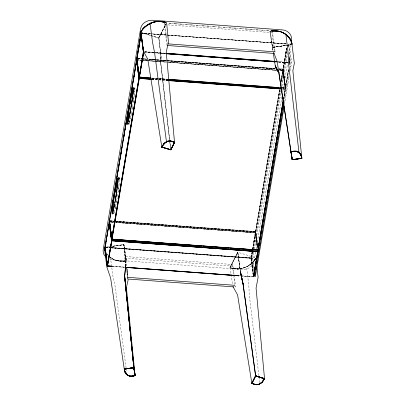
<?xml version="1.0" encoding="UTF-8"?>
<svg xmlns="http://www.w3.org/2000/svg" width="405" height="405" viewBox="0 0 405 405"><rect width="100%" height="100%" fill="white"/><g stroke="black" fill="none" stroke-linecap="round" stroke-linejoin="round"><path stroke-width="0.3" stroke-dasharray="2.02 1.52" d="M109.441 256.704C113.896 260.835 120.594 262.01 126.314 260.729L126.927 267.082M140.864 32.441L158.876 38.014L161.003 56.654L160.76 63.064L170.748 149.799L160.699 63.069L160.972 56.649L158.856 37.999L166.065 23.758L158.811 38.014L166.06 23.794L158.856 37.999L161.028 56.644L160.78 63.043L170.773 149.789M158.806 38.04L141.492 32.638L158.881 38.035M114.995 260.066L110.449 257.504L113.79 259.58L117.526 260.764L124.593 261.083M113.648 212.64L113.683 211.739M120.28 261.073L124.598 261.068L118.873 261.007L115.02 260.01M116.124 200.394L116.291 202.784L115.886 204.915M126.097 367.953L115.01 285.722L112.99 276.595L110.449 257.504L113.815 259.504M242.094 275.916L253.702 276.691L253.353 276.924L251.004 258.375L251.956 252.396M279.946 89.702L255.697 231.994L255.525 231.528L279.577 89.48L255.504 232.009L257.499 247.855M283.713 99.098L285.398 89.13L282.913 69.29L286.553 47.739M118.068 187.257L118.108 191.854L116.66 200.764M133.291 97.352L133.331 101.944L131.498 112.949M251.12 263.938C256.36 259.438 247.354 267.492 243.962 267.902C241.481 268.596 238.418 269.3 235.771 268.844C243.309 269.659 251.702 265.361 255.53 258.633L253.024 262.182L248.969 265.371M113.522 213.425L113.39 212.21M275.106 61.864L289.747 62.932L289.094 56.994M111.532 258.233L109.456 256.684L110.469 257.479M110.433 257.55L109.785 256.957M119.566 179.698L118.108 191.854M259.742 382.588L249.277 294.86L248.852 285.854L246.569 266.829L247.809 266.146L242.62 268.312L238.565 268.945L234.358 268.677L237.178 268.976M133.331 101.944L134.592 92.001M106.353 253.064L108.54 255.798M119.07 184.528L118.442 189.494M134.293 94.618L133.665 99.584M235.771 268.895L229.999 267.609L237.781 252.259L255.757 257.833M117.521 260.815L116.235 260.481L118.883 260.947M252.204 251.809L251.004 258.375L253.11 273.75L250.994 258.233L111.476 247.84M252.598 249.364L255.317 232.688L255.621 232.915L257.408 247.612M286.583 47.744L282.913 69.594L285.444 88.047L282.179 87.743M132.278 108.707L132.643 106.51M253.105 271.659L251.394 258.112L252.416 251.981L251.328 258.269L253.115 272.433M252.923 248.913L255.504 232.743L252.664 249.379M285.368 88.138L283.237 69.488L286.775 48.479L283.191 69.387L279.141 69.311M125.479 263.053L124.856 258.147L125.135 256.497L232.804 264.516L234.039 274.327M167.032 45.461L164.4 24.619L164.678 22.969L167.235 43.198M233.528 274.139L232.521 266.166L232.804 264.516M235.34 285.915L235.158 287.013L233.837 276.59M252.472 249.343L255.261 232.855L255.631 233.077L252.943 248.953M281.035 82.038L282.984 70.678L281.161 82.114L283.11 71.012L282.741 70.789L280.949 81.38L282.796 70.622L283.1 70.85L285.373 89.237L283.687 99.205L285.388 88.968L282.589 88.634M286.644 48.382L283.13 69.149L279.141 69.012L283.237 69.488L285.636 87.804L285.429 88.108L282.103 87.829L285.611 87.915L288.613 70.202M252.254 251.819L250.999 258.071L110.216 247.738M257.712 246.124L255.717 231.564L279.769 89.515M111.481 247.981L251.004 258.375L251.343 258L252.376 251.895M252.892 248.842L255.504 232.743M279.895 89.591L255.671 231.933L115.982 221.621L255.494 231.873L257.671 247.612M279.131 69.169L283.11 69.574L285.571 87.961L283.303 69.331L286.821 48.57M253.651 270.626L252.118 258.451L253.171 252.224M253.697 249.11L280.579 90.33M281.424 85.349L287.013 52.351M288.066 46.124L288.487 43.634L289.175 43.684L291.559 62.552L290.081 71.27M254.107 268.849L252.801 258.501L253.854 252.274M254.381 249.161L280.949 92.249M282.007 86.027L287.591 53.025M288.542 47.42L289.175 43.684M255.631 252.037L254.051 261.387C252.983 266.839 247.09 269.892 241.881 269.492L112.529 259.848L108.535 258.805M256.162 248.923L281.905 96.861M282.751 91.879L287.499 63.833M289.084 54.488L291.089 42.646M283.5 98.648L285.115 88.963L282.796 70.622M282.123 87.91L285.292 88.113L288.527 69.047M283.581 99.26L285.262 89.206L282.589 88.933M288.608 69.65L285.247 88.067M289.565 64.608L289.879 62.77L289.089 56.503M289.879 62.77L289.545 64.709L289.879 62.77L289.089 56.452M284.123 102.349L289.079 73.087M289.924 68.106L290.871 62.502L288.487 43.634M284.492 104.272L289.135 76.874M288.583 70.222L285.55 88.057M275.106 61.849L289.56 62.942L289.079 58.158L289.853 62.876L289.58 62.461L275.127 61.383M282.568 89.115L285.079 89.302L285.388 88.968M116.275 202.859L116.68 200.748M131.109 115.005L131.514 112.873L131.296 111.608M131.129 114.914L130.309 118.984M115.086 208.889L115.906 204.824M115.506 206.899L115.901 204.889M130.734 116.913L129.433 122.548M115.511 206.823L114.661 210.757M240.783 275.987L253.702 276.691M129.909 120.72L129.154 123.181M129.453 122.512L129.904 120.817M114.21 212.458L114.686 210.625M113.856 213.496L114.24 212.311M126.289 260.795L123.859 244.635L111.993 246.346L123.884 244.65L111.998 246.356L123.884 244.655L125.707 262.956M240.448 271.846L237.76 252.274L229.999 267.604L237.811 252.264L240.286 270.626L237.791 252.259M253.996 261.083L255.773 258.137L254.998 259.732L253.024 262.182L255.018 259.752L255.773 258.157M255.018 259.752L255.783 258.106L254.968 259.716M271.456 40.51L272.484 47.395L291.2 44.661L272.504 47.314L273.071 51.121L271.461 40.551M230.02 267.589L237.75 252.305L240.241 270.656M272.509 47.344L271.436 40.53L272.449 47.355L291.2 44.661L272.484 47.395L286.249 45.35M253.353 276.924L239.507 275.815M253.94 261.028L252.077 263.118L253.019 262.162M275.137 61.525L289.843 62.734M250.108 264.693L252.031 263.053M249.004 265.442L251.075 263.868M282.903 69.452L283.303 69.331M250.994 258.233L251.394 258.112M248.999 265.422L247.809 266.146L250.067 264.627M282.913 69.594L283.237 69.488M251.004 258.375L251.282 258.167L111.481 247.678M247.779 266.1L242.615 268.287L237.173 268.925L241.274 268.631L243.937 267.826M285.611 87.915L285.317 87.976M285.373 89.237L285.079 89.302L285.287 88.867L282.984 70.678M255.601 231.888L257.646 246.275M243.962 267.902L245.278 267.381M111.355 246.432L105.766 247.252L111.334 246.442M286.872 45.264L291.246 44.636M123.15 261.149L124.598 261.068L121.703 261.174M123.15 261.124L124.649 261.048M121.708 261.119L118.873 261.007M234.358 268.728L231.554 268.156L237.178 268.895M285.945 43.846L152.685 34.045L285.92 43.978M137.108 58.431L141.507 58.75M142.14 58.801L146.539 59.12L143.395 58.897M154.71 59.717L149.05 59.307L155.96 59.834M155.338 59.763L275.395 68.556L156.613 59.702M282.938 69.108L279.167 68.835L283.252 69.22M137.103 58.593L141.502 58.912M142.13 58.958L146.529 59.282L143.385 59.059M154.7 59.884L149.04 59.469L155.955 59.996M155.328 59.93L275.37 68.739L156.593 59.879M276.488 70.192L168.369 62.238L276.458 70.323M109.699 220.852L114.099 221.17M114.726 221.216L255.717 231.564M105.199 247.212L109.598 247.531M110.226 247.577L251.343 258M105.189 247.369L109.588 247.693M171.604 23.485L173.492 23.622M177.269 23.905L179.162 24.047M182.306 24.28L184.827 24.467M187.976 24.7L189.864 24.842M193.013 25.08L196.162 25.312M198.678 25.5L201.194 25.687M203.715 25.874L206.864 26.107M209.38 26.295L211.901 26.482M214.417 26.669L217.566 26.907M219.454 27.049L222.603 27.282M225.752 27.515L228.268 27.702M231.417 27.94L233.305 28.077M236.454 28.315L238.975 28.502M242.124 28.735L245.268 28.968M247.789 29.155L250.305 29.342M252.826 29.535L255.342 29.722M258.491 29.955L261.012 30.142M263.528 30.329L266.05 30.517M164.4 24.619L269.548 32.451M270.175 32.496L272.064 32.638L274.312 50.417M142.028 33.124L287.231 43.907M141.446 33.129L150.245 33.782M150.873 33.828L285.991 43.892M145.036 51.693L155.09 52.442M155.717 52.488L165.777 53.237M290.871 62.502L291.559 62.552M145.046 51.835L155.1 52.584M155.728 52.63L165.782 53.379M275.127 61.687L289.742 62.846M143.755 52.083L153.809 52.832M154.442 52.878L165.751 53.718M137.761 58.295L142.788 58.669M143.416 58.72L147.815 59.044M148.443 59.095L154.102 59.515M137.735 58.477L142.762 58.852M137.73 58.639L142.757 59.014M156.583 60.041L275.992 68.936M137.74 58.781L142.768 59.155M143.395 59.201L146.534 59.434M149.05 59.621L155.965 60.137M156.593 60.183L275.997 69.078M136.971 59.793L276.529 70.232L166.551 62.041M282.817 70.703L279.627 70.419L282.771 70.652L283.11 71.012L282.817 70.703L279.673 70.47M137.011 59.844L141.411 60.168M142.039 60.218L147.066 60.593M147.698 60.639L154.609 61.155M155.236 61.201L165.923 61.995M279.602 70.556L282.741 70.789M152.088 78.054L167.791 79.253M152.012 78.14L168.353 79.36M151.87 78.894L168.212 80.114M151.88 79.036L168.217 80.256M282.599 88.776L285.363 89.095M151.87 79.198L168.212 80.413M151.85 79.38L168.186 80.595M110.352 220.715L115.379 221.09M116.007 221.14L255.525 231.528M110.327 220.897L115.354 221.272M115.982 221.317L255.783 231.807M110.322 221.059L115.349 221.434M115.977 221.479L255.494 231.873M110.773 221.92L115.172 222.249M115.8 222.294L255.317 232.688L255.631 233.077L255.292 232.718L115.749 222.456L255.261 232.855M109.492 221.859L255.337 232.769L257.388 247.592M105.852 247.075L110.879 247.45M111.507 247.501L251.024 257.889M105.826 247.258L110.854 247.632M105.816 247.42L110.849 247.794M105.826 247.561L110.854 247.936M252.118 258.451L252.801 258.501M124.856 258.147L232.521 266.166M239.583 275.729L241.466 275.871M112.605 266.409L124.543 267.3M234.358 268.677L235.776 268.814M117.521 260.79L118.873 261.028M232.971 268.409L231.518 268.145M231.579 268.191L232.956 268.49M115.005 260.04L116.235 260.501M112.63 258.937L113.79 259.554M107.715 254.907L108.525 255.818M106.986 254.021L107.7 254.947M230.005 267.654L232.713 284.766M255.317 232.688L257.205 247.546M271.426 40.561L273.016 51.086M126.183 368.575L126.77 372.939M251.196 258.355L253.084 272.449M251.328 258.269L253.084 271.699M289.069 56.963L289.767 62.507M283.11 69.574L285.444 88.047M272.423 31.6L274.747 49.992M234.12 274.939L235.356 284.75M125.135 256.497L125.99 263.245M126.33 269.796L126.481 271.026M125.737 262.956L123.859 244.64L126.309 260.719L123.859 244.645L125.864 264.176M160.972 56.649L160.734 63.074L161.003 56.654M150.174 33.863L141.998 33.261L150.169 33.868M142.595 60.345L137.568 59.975L142.595 60.35M165.853 62.056L143.223 60.391L165.847 62.081M168.369 79.42L152.032 78.211L168.374 79.436M115.354 221.565L110.327 221.196L115.354 221.576M113.233 222.269L110.717 222.087L113.233 222.274M153.834 52.65L143.78 51.901L153.834 52.665M165.777 53.541L154.462 52.696L165.772 53.566M124.573 267.163L112.63 266.272L124.568 267.178"/><path stroke-width="0.61" d="M294.855 151.207L292.618 151.551C299.827 151.019 296.182 150.873 291.043 151.971L292.248 159.717L301.755 158.375C302.064 152.979 295.67 149.374 291.043 151.971C295.599 149.496 301.882 152.806 301.846 158.315L292.871 70.728L294.339 63.291L291.818 43.168M156.705 21.475L158.061 21.359L152.67 22.422L150.063 23.495L146.524 25.631L142.641 29.236L140.773 32.344L143.35 51.182L147.744 59.054L161.818 147.045L170.753 149.81L174.53 142.378L166.222 52.23L168.45 41.902L166.617 22.614L159.454 21.349L156.705 21.47L152.67 22.422L148.827 24.153L145.511 26.401L142.636 29.251L140.829 32.192L141.623 30.547L143.648 28.153L142.641 29.236L145.516 26.386L151.348 22.918L154.011 22.017L158.061 21.359L165.103 22.128L159.448 21.354L155.368 21.723M273.319 53.101L275.268 65.99L278.893 72.738L275.268 65.99L278.863 72.733L292.182 159.671L301.836 158.228M125.834 264.176L124.629 276.124L133.893 367.705L135.067 375.435C130.314 378.047 124.062 374.397 124.325 369.066L133.883 367.679L135.057 375.501L133.893 367.705L124.659 276.124L125.864 264.176M301.786 158.375L292.187 159.686L291.033 151.875L292.613 151.526L291.008 151.915L292.248 159.717L301.821 158.375L300.91 154.958L299.902 153.541M271.684 30.927L278.817 31.215L281.343 31.939L284.847 33.736L287.813 36.187L290.031 38.905L291.792 42.616L291.99 44.312C290.684 34.46 278.893 28.826 270.029 31.312M170.763 149.799L174.509 142.408C170.044 139.026 163.473 142.135 161.873 147.101L170.753 149.81L174.479 142.302L173.775 142.008L174.52 142.418L170.763 149.799L161.848 147.091L170.773 149.804L174.52 142.418M291.509 40.151C292.44 34.719 287.464 29.995 282.199 29.894L152.847 20.25C147.648 19.845 141.77 22.908 140.687 28.32L103.214 249.586C102.916 251.788 103.447 254.097 104.758 255.899M301.386 156.264L299.943 153.5L297.427 151.586M253.267 383.945L251.839 383.338L256.674 384.75L259.261 384.148L261.068 383.084L259.261 384.148L256.674 384.75L254.644 384.431L251.859 383.363L256.011 384.725L259.271 384.153L262.06 382.264L264.541 378.645L256.066 288.102L258.101 277.324L256.856 266.647M150.063 23.495L152.599 42.646L154.533 52.296L166.485 141.882L167.093 141.532M137.108 58.73L136.814 58.421L141.143 33.134L136.819 58.507L139.158 77.056L150.776 78.124M257.707 250.062L257.833 251.713L253.697 276.139L257.853 251.287L111.674 240.398L107.239 265.675L107.553 266.065L110.717 266.267M109.416 221.003L136.647 59.996L136.991 59.763L136.622 60.102L138.91 78.221L111.694 238.96L112.008 239.345L258.096 250.118L283.267 101.695L258.051 250.032L235.796 248.493M136.925 58.684L141.077 33.281M258.157 249.976L111.714 239.163L112.033 239.32L139.279 78.443L136.814 58.421L137.133 58.249M139.441 77.203L143.78 51.597L143.385 51.86L139.158 77.056L150.827 77.973M172.403 141.558L171.73 141.274L174.494 142.357L169.69 140.935L171.73 141.274L174.464 142.357M253.803 276.083L257.965 251.551L253.515 276.149L257.646 251.723L257.514 250.006M257.327 384.689L256.669 384.735L259.271 384.137M113.638 200.019L112.301 209.881L112.205 214.022L113.258 210.681L114.802 202.753M128.517 112.453L127.428 124.112L128.901 118.903L130.825 108.474M112.357 209.891L112.15 213.972L114.412 204.803M129.205 107.811L127.813 117.323L127.372 124.062L128.841 118.868L131.833 102.465M118.164 178.438L118.093 179.638L119.394 179.688M118.118 177.775L117.592 184.452L115.931 196.329M131.139 106.383C131.367 104.981 135.685 76.459 131.812 93.125M130.618 99.098L133.341 87.87L132.886 94.542L131.22 106.434M297.999 151.88L298.531 152.234L297.402 151.662M291.023 151.91L291.868 151.693M118.113 179.987L118.139 177.942M148.843 24.173L151.359 22.923C150.402 22.467 139.634 30.998 145.527 26.386M259.883 383.854L262.065 382.249L259.261 384.148M134.581 91.996L134.688 90.892M117.916 182.088L118.068 180.514M133.139 92.178L133.321 88.513L131.914 93.56M274.63 30.856L280.108 31.539L283.723 33.058M112.793 207.066L112.352 213.379M117.951 181.83L116.189 195.149M132.911 94.218L133.027 93.196M112.59 207.233L113.982 197.721M112.868 206.459L113.101 204.636M132.324 98.992L132.556 97.2M109.512 221.105L109.431 220.735L111.846 240.864L111.542 240.484L109.517 221.829L109.208 222.011L111.704 240.535L257.681 251.378L257.939 251.657L111.653 240.823L109.142 222.168L109.411 221.834L104.905 247.202L107.249 265.837L107.553 266.065L107.259 265.877L112.63 266.272L107.533 265.984L107.376 264.754L107.553 266.065L111.846 240.864L109.411 221.834L105.006 247.339L107.365 266.009L111.76 240.691L257.828 251.626L257.798 250.158L283.287 99.893M165.073 22.123L158.061 21.384M299.011 152.639L299.503 153.044L299.011 152.639L288.512 63.134L288.178 53.607L285.91 34.491C288.821 36.951 291.742 40.308 291.985 44.287M128.567 112.975L127.575 123.469L127.762 123.059M131.919 101.903L132.243 99.59M113.425 202.298L113.587 201.153M128.729 111.815L128.977 110.099M243.106 284.087L240.448 271.846L243.106 284.087L255.646 375.875L264.495 378.751L255.585 375.886L243.051 284.092L240.423 271.856M113.754 200.009L114.007 198.328M116.691 191.788L115.997 196.344M129.144 108.98L129.316 107.857M128.8 110.114L130.288 101.184M114.175 197.215L114.433 195.564M113.926 197.726L117.526 179.44M114.068 197.154L114.331 195.463M105.518 245.197L105.32 246.422L105.533 245.197M106.307 240.317L106.11 241.537L106.358 240.312M106.505 239.097L106.702 237.872M106.9 236.652L107.097 235.432M107.295 234.211L107.492 232.991M107.689 231.766L107.892 230.546M108.089 229.326L109.492 221.859M114.605 194.486L114.782 193.408M129.494 105.563L131.468 95.038M137.528 55.809L137.33 57.029L137.548 55.809M137.725 54.589L137.923 53.369M138.12 52.144L138.318 50.924M138.515 49.704L141.183 33.22M129.656 105.654L130.187 102.45M115.567 198.521L116.017 196.243L115.633 198.541M130.856 108.631L131.24 106.338M166.47 141.831L169.042 141.041C165.523 139.269 157.631 153.895 163.423 144.453C164.658 140.591 175.016 140.844 169.042 141.016M109.639 220.057L136.647 60.563L128.37 109.775M111.4 210.701L111.608 209.456L111.41 210.701M111.82 208.21L112.028 206.965M112.97 201.356L113.182 200.11L112.995 201.356M113.597 197.62L113.39 198.865L113.628 197.62M113.81 196.374L114.018 195.129L113.835 196.369M114.225 193.879L114.438 192.633M114.645 191.388L114.858 190.142M115.8 184.538L116.007 183.288M116.427 180.797L116.22 182.042L116.473 180.797M116.635 179.552L116.848 178.306M117.055 177.061L117.268 175.816M117.475 174.57L117.683 173.32M117.895 172.074L118.417 168.961M118.63 167.716L118.837 166.47M119.045 165.225L119.257 163.979M119.465 162.729L119.677 161.484M119.885 160.238L121.247 152.138M121.454 150.893L121.667 149.648M121.875 148.402L122.087 147.157M122.295 145.911L122.502 144.666M122.715 143.421L122.923 142.17M123.13 140.925L123.343 139.679M123.55 138.434L124.492 132.83M124.705 131.579L124.912 130.334M125.125 129.089L127.322 116.007M127.534 114.762L127.742 113.516M127.95 112.271L128.162 111.021M138.89 47.871L139.097 46.646M139.305 45.426L139.512 44.206M139.72 42.986L139.922 41.761M140.13 40.54L140.338 39.32M140.545 38.1L140.753 36.875M140.96 35.655L141.163 34.435M115.84 184.533L116.053 183.288M118.265 170.206L118.478 168.961M118.69 167.71L118.903 166.465M119.111 165.22L119.323 163.974M120.27 158.365L120.482 157.12M120.695 155.874L120.903 154.629M121.115 153.384L121.328 152.138M121.535 150.893L121.748 149.642M123.965 136.561L124.173 135.316M125.125 129.706L125.337 128.461M125.545 127.216L125.758 125.97M125.97 124.725L126.178 123.479M126.39 122.234L126.603 120.984M128.815 107.902L129.028 106.657M129.241 105.411L129.448 104.166M130.82 96.066L131.033 94.821M131.245 93.57L131.453 92.325M131.665 91.079L131.878 89.834M133.245 81.734L133.458 80.489M133.67 79.243L133.878 77.998M134.09 76.753L134.303 75.507M136.515 62.421L136.728 61.175M141.289 35.235L143.385 51.86C143.805 52.453 143.78 51.111 143.441 51.972L139.274 77.228L143.78 51.901M111.704 240.535L107.386 265.984M127.383 274.276L127.772 277.344L127.489 278.994L233.898 286.917M283.262 101.134L257.914 250.204M258.096 250.118L283.287 101.589M254.603 276.696L283.809 104.217M255.292 276.747L284.072 106.763M128.198 279.658L126.385 287.509L135.057 375.481L130.521 376.225L135.057 375.491L133.827 367.689L124.629 276.124L133.832 367.72L124.294 369.066L125.17 372.433L126.178 373.901L125.444 372.949L124.244 369.021L133.863 367.669L135.047 375.506L133.878 367.705M114.63 193.256L117.01 181.182L117.906 178.22L118.194 178.235M114.964 192.36L117.106 181.668L118.169 178.514M104.358 247.744L104.551 249.424L104.525 247.45M114.868 202.778L115.557 198.475M115.253 200.683L115.617 198.379M130.369 101.402L130.653 99.868M130.521 110.555L129.858 114.094M114.919 202.505L115.202 200.976M130.744 99.357L131.033 97.873M276.058 30.901L271.72 30.927L274.636 30.841M129.473 116.053L129.666 115.081M114.443 204.986L113.344 210.165M131.225 96.891L131.817 94.031M136.622 60.102L136.708 59.849M257.985 250.113L258.182 249.87M255.636 375.926L251.89 383.383L252.619 383.651L251.849 383.343L255.616 375.896L264.541 378.65L255.616 375.896L251.839 383.338L252.604 383.672L251.966 383.403M264.511 378.71L262.045 382.264L264.536 378.629L255.646 375.901L264.465 378.624M160.861 21.445L159.454 21.349M165.053 22.148L163.676 21.85M112.909 211.81L113.203 210.716M297.417 151.632L296.83 151.374M161.858 147.091L162.456 145.937L161.909 147.096M233.002 286.603L237.588 294.931L251.864 383.368L255.59 375.906M136.647 59.996L136.814 59.859M138.91 78.221L136.688 59.945L138.961 78.332L151.217 79.329M109.142 222.168L111.476 240.636L111.76 240.691M270.024 31.226L271.365 39.928M278.802 31.241L280.083 31.549M256.674 384.72L255.347 384.588M257.843 251.419L257.828 251.626M129.068 123.707L128.856 124.143L129.048 123.748L127.58 123.626M173.75 142.084L173.107 141.76M129.256 376.012C124.132 374.023 132.713 377.809 135.037 375.47L133.883 367.679M263.387 380.599L262.025 382.249L263.913 379.753M162.445 145.916L165.291 142.585M299.503 153.044L301.366 156.3M253.955 384.203L255.337 384.608M135.052 375.465L134.197 375.693L134.956 375.546M111.831 238.018L112.008 239.345L111.704 239.122L138.961 78.332L151.252 78.99M298.531 152.234L299.037 152.614M301.609 157.145L301.826 158.355L301.553 157.191M163.863 143.907L163.473 144.489M282.553 32.461L285.864 34.496M128.091 375.531L125.439 372.934M163.883 143.927L166.485 141.882M124.32 369.006L133.827 367.669L124.254 369.076L110.651 278.134L106.824 266.915L104.363 247.47M261.554 382.669L262.065 382.249M104.556 249.404L104.348 247.693L105.118 250.837L104.343 247.663L105.118 250.857L104.601 249.379M284.806 33.742L285.91 34.491M151.242 78.848L139.3 77.957C138.596 77.993 139.558 78.813 139.107 77.978L136.895 60.487M136.839 58.315L137.108 58.431M133.068 88.351L133.417 88.33M290.648 39.968L286.902 35.316M109.274 222.001L109.517 221.829L109.228 221.915M105.032 247.04L107.533 265.984M287.823 36.202L286.882 35.301M112.064 239.183L111.694 238.96M290.041 38.92L289.378 37.979M167.108 141.583L168.389 141.163M143.755 52.083L143.385 51.86L141.345 35.093M290.623 39.948L291.762 42.591M132.713 376.042L133.463 375.886M133.316 89.733L134.789 89.788M125.221 372.433L124.684 371.107M127.534 375.202L126.127 373.896L126.603 374.377M151.242 79.152L139.087 78.408L111.841 239.269L109.593 221.732M271.75 30.957L273.188 30.861M294.855 151.237L295.554 151.202M130.521 376.225L129.246 376.002L131.225 376.23M126.557 374.392L127.069 374.807L126.127 373.896M124.694 371.127L124.264 369.016L124.527 370.256M133.432 87.991L134.84 88.062M133.458 88.508L134.86 88.573M127.337 123.986L128.274 124.031M118.209 177.901L119.612 177.972L119.637 178.483L118.235 178.413M112.16 212.149L112.448 212.164M113.825 213.658L112.357 213.536M129.914 103.341L130.202 103.356M129.554 105.553L129.843 105.568M295.549 151.232L296.825 151.419M168.996 79.466L278.964 87.601M280.219 87.693L281.475 87.784M169.088 23.293L170.976 23.434M174.125 23.672L176.641 23.86M179.79 24.092L181.678 24.234M185.455 24.513L187.343 24.654M190.492 24.887L192.38 25.029M196.162 25.312L198.05 25.454M201.827 25.733L203.715 25.874M206.864 26.107L208.752 26.249M212.529 26.533L214.417 26.669M218.194 26.953L219.454 27.049M223.231 27.327L225.124 27.469M228.901 27.753L230.789 27.889M233.938 28.127L235.826 28.264M239.603 28.547L241.491 28.689M245.268 28.968L247.156 29.109M250.305 29.342L252.194 29.484M255.975 29.767L257.863 29.909M261.64 30.188L262.901 30.284M266.677 30.562L268.566 30.704M167.943 43.856L274.975 51.83L274.823 50.605M167.66 45.507L274.069 53.435M166.404 53.283L274.499 61.337M166.409 53.425L274.509 61.479M274.499 61.636L166.404 53.587L275.106 61.849M166.379 53.769L275.106 61.864M168.424 79.274L281.495 87.86M168.839 80.16L281.333 88.538M168.85 80.301L281.971 88.725M168.839 80.463L281.961 88.887M168.814 80.641L281.941 89.07M136.5 241.096L111.704 239.122M137.756 241.188L163.524 243.106M164.779 243.202L169.179 243.526M170.434 243.623L185.52 244.747M186.776 244.838L201.857 245.962M203.118 246.058L212.544 246.756M213.799 246.853L218.199 247.182M219.454 247.273L228.881 247.976M230.141 248.068L234.541 248.397M257.671 251.54L111.876 240.519L109.532 221.905M126.461 267.3L238.955 275.683M126.385 267.391L238.925 275.805M126.406 267.467L238.925 275.815M127.772 277.344L234.804 285.317M126.132 373.911L125.763 373.43M276.068 30.886L278.822 31.226M171.026 141.153L171.725 141.299M124.922 371.841L125.494 372.944M143.613 51.754L141.74 38.156M292.187 159.686L277.136 61.352L273.628 52.255M291.17 41.168L291.732 42.596M143.497 51.835L142.717 45.517M240.448 271.846L243.03 284.118M107.239 265.675L104.925 247.096L106.272 256.724M106.439 257.96L106.692 259.813M106.945 261.665L107.112 262.901M257.702 250.052L257.853 251.287M254.112 274.276L254.269 275.491M141.35 35.078L141.583 36.926M137.341 60.578L137.498 61.813M137.73 63.661L137.887 64.891M138.12 66.739L138.277 67.969M138.586 70.43L138.743 71.665M138.976 73.513L139.133 74.743M126.532 267.533L126.765 269.376M126.998 271.213L127.226 273.051M109.78 221.778L109.937 223.028M110.175 224.902L110.332 226.152M110.57 228.025L110.803 229.898M110.965 231.149L111.198 233.022M111.436 234.895L111.593 236.145M105.356 248.746L105.508 249.976M105.74 251.824L105.897 253.054M106.13 254.902L106.287 256.132M106.52 257.98L106.753 259.828M106.986 261.676L107.143 262.906M137.082 60.466L139.107 77.978M127.114 268.966L127.372 271.482M127.499 272.742L127.686 274.625M119.627 178.013L119.637 178.59M105.913 242.757L105.715 243.977L105.943 242.757M141.608 30.552L140.859 32.182L141.608 30.552M299.943 153.5L299.477 153.065L299.928 153.52M154.011 22.012L152.675 22.427L154.011 22.027M275.299 66.03L278.837 72.723L275.279 66.015"/></g></svg>
